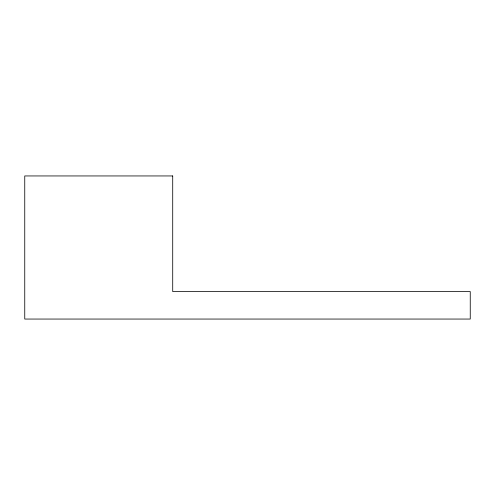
<?xml version="1.0" encoding="UTF-8"?>
<svg xmlns="http://www.w3.org/2000/svg" width="495" height="495" viewBox="0 0 495 495"><rect width="100%" height="100%" fill="white"/><g stroke="black" fill="none" stroke-linecap="round" stroke-linejoin="round"><path stroke-width="0.74" d="M172.712 175.948L24.75 175.948L24.75 319.052L470.25 319.052L470.25 291.567L172.712 291.567L172.712 175.948"/></g></svg>
